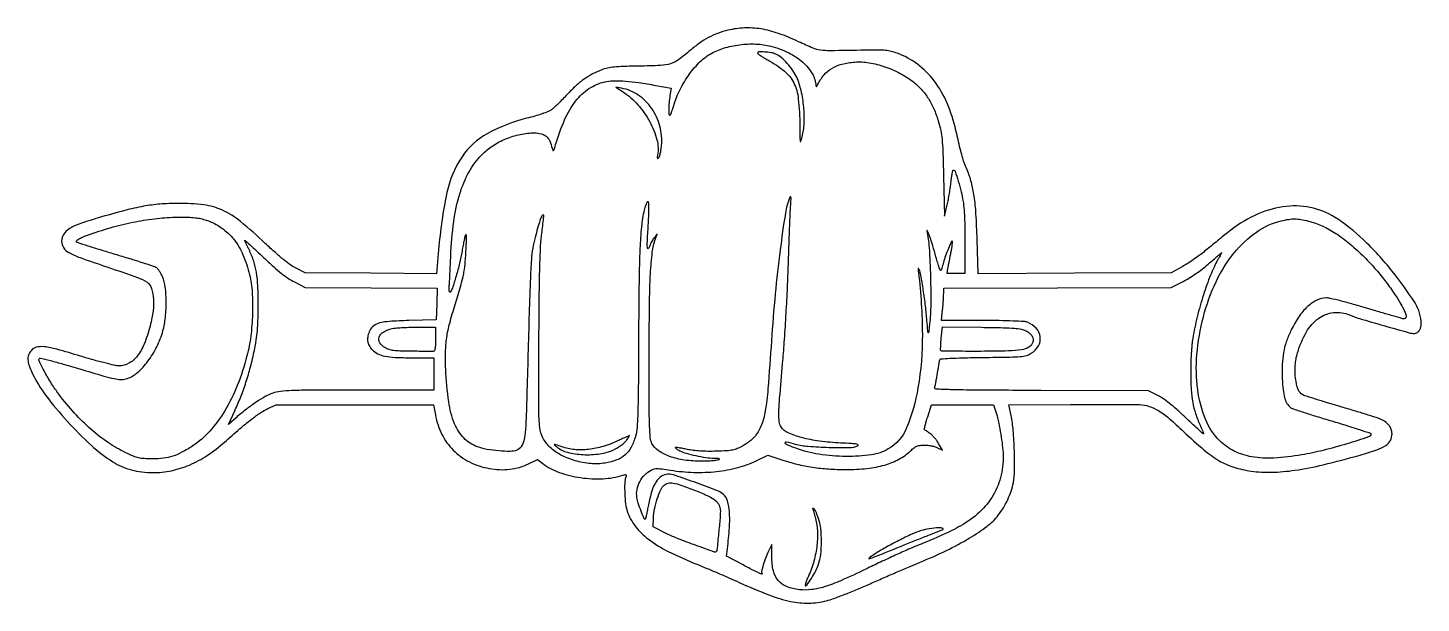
# Model space of a CAD drawing. Extents: x 0 to 861, y 0 to 356.
import ezdxf

# ---------------------------------------------------------------- set-up
doc = ezdxf.new("R2010")
doc.units = 0

msp = doc.modelspace()

# ---------------------------------------------------------------- linework, layer by layer
for points in [[(432.725147, 354.434225, 0.029442), (426.425591, 352.509195, 0.033627), (420.679493, 349.92475, 0.032279), (415.140378, 346.494839, 0.023674), (409.457599, 342.026732, -0.019812), (402.195642, 336.225727, -0.083946), (397.244002, 333.729731, -0.063259), (391.111506, 332.657767, -0.008208), (377.799446, 332.254465, 0.00384), (368.061607, 332.044567, 0.017152), (362.361831, 331.681956, 0.028664), (358.318644, 331.049593, 0.036408), (354.694164, 329.986762, 0.032275), (349.04932, 327.448636, 0.034098), (343.885713, 324.245394, 0.030673), (338.767668, 320.066312, 0.018739), (333.241418, 314.560498, -0.006639), (330.440405, 311.631437, -0.006909), (327.599042, 308.816961, -0.006684), (325.077114, 306.451198, -0.029769), (323.5, 305.174361, -0.061992), (321.641172, 304.165571, -0.010579), (317.85625, 302.774346, -0.011398), (313.314212, 301.327964, -0.009942), (308.5, 300.018302, 0.063327), (283.947696, 290.43276, 0.120848), (268.388247, 276.247564, 0.096498), (259.075066, 254.135845, 0.030852), (253.912876, 218.673524), (252.688822, 203.936389), (212.094411, 204.218195), (171.5, 204.5), (165.840515, 207.279264, -0.041325), (162.566055, 209.238021, -0.015043), (158.263966, 212.520551, -0.012473), (153.052073, 216.971425, -0.006711), (146.840515, 222.70229, 0.017998), (131.467041, 236.256708, 0.064144), (120.36198, 243.195751, 0.076353), (108.909862, 246.463724, 0.032788), (93, 247.419592, 0.018639), (81.707877, 246.935773, 0.025016), (71.552712, 245.606923, 0.019869), (59.95231, 243.014424, 0.007087), (43.611115, 238.425324, 0.012172), (31.87956, 234.637665, 0.056766), (25.49105, 231.55128, 0.11131), (22.191485, 228.253251, 0.141922), (21, 224.140137, 0.143224), (22.178712, 220.109635, 0.122322), (25.40253, 217.055756, 0.043832), (32.382413, 213.877473, 0.004486), (49.56259, 207.979137, -0.004518), (67.855525, 201.697494, -0.069066), (73.777764, 198.63142, -0.167525), (76.5006, 194.843054, -0.056586), (77.721972, 188.060739, -0.024225), (77.782879, 184.409633, -0.024152), (77.490565, 180.76602, -0.020493), (76.791472, 176.676948, -0.010577), (75.600794, 171.624969, -0.030234), (71.994795, 160.485373, -0.071813), (67.7006, 152.931099, -0.102793), (62.566942, 148.557211, -0.125855), (56.478423, 147, -0.056092), (53.8557, 147.295155, -0.00567), (47.739798, 148.7625, -0.007047), (40.474346, 150.702318, -0.005557), (32.664029, 153, 0.006828), (18.012138, 157.269919, 0.04011), (10.150248, 158.779783, 0.088187), (5.315022, 158.458466, 0.167029), (2.07258, 156.365141, 0.080644), (0.559389, 153.631614, 0.101098), (0.147002, 150.770063, 0.072875), (0.866945, 147.287871, 0.02459), (2.883001, 142.5, 0.049363), (11.240916, 128.755803, 0.0231), (24.530801, 112.692548, 0.023122), (39.370028, 97.800539, 0.045426), (52.671292, 87.685749, 0.037358), (58.217868, 84.765091, 0.036408), (64.18466, 82.673123, 0.035288), (70.569454, 81.419482, 0.030844), (77.363119, 81, 0.05182), (88.797245, 82.188225, 0.049139), (99.958943, 85.705798, 0.045854), (110.889987, 91.608625, 0.035214), (121.637954, 99.901711, -0.00535), (130.946427, 108.01459, -0.012215), (138.179586, 113.88472, -0.015895), (143.945527, 118.049426, -0.038776), (148.5, 120.634395), (153.5, 122.980462), (202.119895, 122.990231), (250.73979, 123), (251.94244, 116.75, 0.030713), (253.601896, 110.291686, 0.038781), (255.948816, 104.589285, 0.040458), (259.051029, 99.516151, 0.038944), (262.96579, 94.938972, 0.079608), (273.036032, 87.650191, 0.071757), (285.242333, 83.545887, 0.072807), (297.939945, 83.091833, 0.086566), (309.44355, 86.42858), (314.963806, 89.129389), (318.233011, 86.635845, 0.078641), (328.399793, 81.152212, 0.048473), (341.627733, 77.903715, 0.047699), (355.55406, 77.226136, 0.06599), (367.84872, 79.444332, -0.018291), (369.175279, 79.816772, -0.224373), (369.677044, 79.71281, -0.28781), (369.840162, 79.285404, -0.027869), (369.55125, 78.161474, 0.069825), (368.900606, 74.322969, 0.017904), (368.946793, 68.012178, 0.018712), (369.463348, 61.612641, 0.052037), (370.454937, 57.218464, 0.082343), (375.446145, 47.866237, 0.066838), (383.514339, 39.840387, 0.048269), (395.785261, 32.269218, 0.018851), (414, 24.164147, -0.00394), (419.729394, 21.816763, -0.002198), (426.670716, 18.87282, -0.002192), (433.665731, 15.833373, -0.003555), (439.581162, 13.181787, 0.014506), (458.056399, 5.381558, 0.040918), (471.481103, 1.394539, 0.056416), (482.652884, 0.33914, 0.058845), (493.613839, 1.83994, 0.023592), (497.926691, 3.177864, 0.005808), (504.872422, 5.789041, 0.005932), (512.766434, 8.970189, 0.005902), (520.596296, 12.34302, -0.001543), (528.673804, 15.906339, -0.00127), (537.314291, 19.660088, -0.001282), (545.266116, 23.066513, -0.003416), (550.962992, 25.443851, 0.015099), (567.744121, 32.911657, 0.022785), (581.825622, 40.503349, 0.026364), (592.790059, 47.888133, 0.064635), (599.725807, 54.674859, 0.030729), (602.877889, 59.226077, 0.02786), (605.563042, 64.277429, 0.027972), (607.659522, 69.573165, 0.031702), (609.051246, 74.854954, 0.04553), (609.822358, 82.296076, 0.011359), (609.694409, 94.534462, 0.012091), (608.973958, 107.082494, 0.029478), (607.677627, 116.25), (606.313456, 123), (644.406728, 123.134296, -0.000559), (659.32755, 123.170206, -0.000788), (672.631976, 123.166374, -0.000455), (683.858776, 123.135238, -0.010942), (687, 123.054912, -0.066954), (692.924545, 121.969742, -0.058343), (698.656361, 119.331167, -0.040329), (705.243342, 114.542752, -0.01326), (714.133026, 106.495167, 0.014126), (726.826367, 95.044159, 0.043838), (736.215676, 88.367685, 0.05703), (745.172007, 84.40492, 0.039379), (755.993045, 81.94069, 0.043638), (768.570293, 81.210763, 0.029155), (782.946212, 82.472489, 0.022471), (800.544042, 85.870929, 0.010113), (823.310619, 91.828145, 0.013674), (833.627045, 95.05897, 0.064893), (839.159238, 97.802977, 0.123545), (841.979694, 100.923712, 0.122877), (843, 105.012777, 0.078279), (842.586447, 107.63812, 0.083211), (841.387879, 109.948707, 0.071631), (839.328918, 111.998719, 0.041245), (836.354091, 113.854513, 0.041246), (834.7742, 114.509245, 0.001368), (828.287509, 116.570609, 0.002596), (820.607161, 118.94443, 0.001803), (811.906792, 121.549884, -0.001549), (803.239078, 124.140761, -0.002298), (795.662216, 126.469227, -0.001011), (789.205786, 128.50023, -0.046184), (787.922954, 129.041234, -0.187066), (785.042154, 132.395947, -0.053334), (783.427489, 139.196452, -0.049493), (783.202848, 147.320311, -0.054345), (784.611524, 155.068499, -0.058284), (790.13498, 167.957619, -0.105662), (797.767227, 176.454525, -0.133177), (806.8903, 179.926204, -0.124292), (816.782119, 178.44643, 0.026799), (822.924294, 176.258317, 0.002679), (837.897137, 171.899527, 0.001374), (853.69275, 167.439788, 0.068213), (856.901399, 167, 0.144538), (858.430359, 167.451416, 0.094677), (859.767522, 168.729895, 0.082111), (860.684742, 170.603819, 0.072962), (861, 172.752757, 0.141522), (857.210915, 185.871594, 0.029426), (843.108372, 205.576082, 0.031559), (825.259982, 225.001294, 0.050167), (807.5, 238.908517, 0.093473), (792.410124, 244.894958, 0.084086), (775.581706, 245.290398, 0.076233), (758.159764, 239.96876, 0.058926), (741.383991, 229.30237, -0.000152), (738.149875, 226.666917, -0.00009), (734.290714, 223.525224, -0.00009), (730.438839, 220.391766, -0.000155), (727.229359, 217.7835, -0.012375), (724.03632, 215.318825, -0.008136), (720.247505, 212.634818, -0.008187), (716.472315, 210.141438, -0.015602), (713.345368, 208.2835), (706.5, 204.5), (646.903045, 204.220101), (587.30609, 203.940203), (586.665714, 225.220101, 0.007456), (585.959905, 240.895624, 0.020667), (584.844715, 251.873765, 0.0285), (583.118092, 260.411299, 0.035667), (580.5165, 268.060624, -0.009604), (578.662308, 272.703845, -0.020897), (577.459394, 276.346727, -0.011463), (576.199913, 281.193763, -0.001242), (573.578174, 292.451027, 0.043523), (568.071341, 309.447797, 0.062512), (560.145644, 323.125724, 0.069353), (549.830048, 333.377115, 0.072444), (537.248727, 340.236558, 0.028661), (533.572762, 341.362466, 0.036507), (530.077066, 341.95148, 0.023259), (525.478578, 342.169783, 0.005002), (517.5, 342.097366, -0.001326), (495.762897, 341.74025, -0.034997), (489.950871, 342.067179, -0.068756), (485.270323, 343.329625, -0.010376), (476.38979, 347.3114, 0.025748), (463.891511, 352.460063, 0.044424), (453.002381, 355.246215, 0.050725), (442.875294, 355.858013, 0.049209)], [(459.296806, 344.51091, -0.049743), (470.229459, 340.46795, -0.067444), (478.977226, 334.632373, -0.079508), (484.774983, 327.595203, -0.118715), (487.075642, 320, 0.187684), (487.221564, 319.680857, 0.382101), (487.476347, 319.670422, 0.090866), (487.867774, 320.134639, 0.021797), (488.331219, 321.034228, -0.070334), (491.937436, 326.628793, -0.078564), (496.836411, 330.763422, -0.07153), (503.167246, 333.450249, -0.046532), (511.016438, 334.761692, -0.059254), (519.89498, 334.354623, -0.041156), (529.643369, 331.902267, -0.03999), (539.199627, 327.764104, -0.045857), (547.517858, 322.311385, -0.042039), (552.445284, 317.666209, -0.041487), (556.550399, 312.242798, -0.038964), (559.910547, 305.898965, -0.02955), (562.61247, 298.5, -0.019845), (564.153568, 292.498696, -0.028799), (564.992832, 287.095534, -0.015895), (565.473032, 279.687241, -0.002279), (565.904224, 264.5), (566.5, 239.5), (568.184547, 246.5, 0.011165), (568.880403, 249.704493, 0.006517), (569.578315, 253.573437, 0.006513), (570.176387, 257.467112, 0.010965), (570.563757, 260.75, -0.010647), (570.889928, 263.529407, -0.017313), (571.298355, 265.870313, -0.011408), (571.732747, 267.724111, -0.341913), (572.08903, 268, -0.323354), (573.056257, 267.301448, -0.00643), (574.996062, 261.181946, -0.014759), (576.768404, 254.640584, -0.02026), (577.946802, 248.660509, -0.017751), (578.58091, 243.336674, -0.012057), (578.940455, 237.243178, -0.00796), (579.09633, 228.998405, -0.002295), (579.075876, 216.25), (579, 204), (573.525, 204), (568.05, 204), (568.634776, 207.25, -0.002155), (568.944778, 208.931288, -0.00067), (569.424808, 211.454688, -0.00067), (569.968783, 214.273083, -0.000738), (570.50307, 217, 0.00638), (570.967446, 219.52051, 0.009871), (571.297588, 221.709458, 0.004642), (571.521565, 223.556561, 0.220221), (571.405423, 223.904538, 0.533487), (570.805844, 223.804688, 0.006608), (568.954792, 219.573683, 0.014441), (567.167998, 214.971188, 0.020025), (565.85445, 210.74562, -0.010012), (565.328751, 208.926806, -0.015894), (564.798648, 207.395055, -0.009888), (564.30471, 206.1752, -0.301884), (564.042595, 206.003502, -0.319944), (563.769101, 206.20114, -0.002332), (562.832986, 209.015885, -0.007508), (561.804378, 212.324823, -0.004604), (560.68672, 216.253502, 0.009945), (558.785517, 222.675006, 0.010543), (556.66459, 228.890981, 0.058804), (555.787355, 230.629218, 0.836595), (555.487899, 230.5, -0.04168), (557.016719, 220.145174, -0.009024), (557.835188, 202.059887, -0.009725), (557.977515, 183.642892, -0.028582), (557.105399, 171, -0.003916), (556.624297, 167.427214, -0.781764), (556.40255, 167.404502, -0.066261), (556.193819, 168.367301, -0.000742), (555.6642, 175, 0.010753), (554.771361, 183.925368, 0.007631), (553.402522, 193.893484, 0.005286), (551.90297, 203.051519, 0.062122), (550.847709, 206.5, 0.04921), (550.469048, 207.16229, 0.654114), (550.267475, 207.120284, 0.075283), (550.226367, 206.393995, 0.006176), (550.428066, 204.5, -0.0281), (552.81073, 166.27913, -0.043961), (550.120172, 133.457876, -0.053834), (543.052829, 108.62104, -0.166615), (531.779095, 95.63635, -0.097559), (521.312154, 92.038141, -0.035912), (505.653852, 91.021808, -0.035603), (488.917052, 92.332509, -0.052221), (474.63574, 96.035097, -0.008343), (468.914552, 98.285187, -0.267704), (468.032887, 99.430014, -0.52294), (468.725466, 100.062723, -0.010003), (474.281153, 98.683037, 0.046321), (482.286183, 97.301976, 0.01278), (495.052178, 96.628493, 0.009872), (507.763012, 96.534374, 0.098827), (512.935658, 97.63339, 0.503759), (513.057524, 98.151234, 0.179589), (512.268861, 98.595735, 0.024271), (509.138913, 98.939251, 0.003161), (502.435658, 99.304671, -0.020345), (489.237125, 100.480083, -0.033285), (478.227161, 102.666691, -0.039368), (469.925205, 105.615462, -0.135775), (465.560704, 109.216795, -0.125538), (464.387903, 112.320894, -0.033751), (464.154311, 117.626591, -0.014649), (464.647585, 126.964805, -0.001596), (466.481277, 148.419304, 0.004875), (467.503347, 161.378696, 0.002604), (468.526941, 177.414141, 0.002592), (469.401895, 193.797553, 0.004042), (469.968285, 207.919304, -0.000776), (470.391397, 220.524384, -0.000956), (470.826754, 232.27942, -0.000788), (471.227043, 242.155968, -0.007014), (471.471042, 246.5, 0.005211), (471.666577, 249.770552, 0.037189), (471.626889, 251.354605, 0.470742), (471.357974, 251.53523, 0.224614), (471.000817, 251.21537, 0.060577), (468.188131, 241.342293, 0.007087), (464.931011, 218.6165, 0.008462), (461.900258, 191.487567, 0.007001), (459.566659, 162.5, -0.002862), (457.419455, 132.750915, -0.022405), (455.723143, 118.981545, -0.049729), (453.415856, 110.538222, -0.071489), (449.645255, 103.779327, -0.041354), (448.263676, 102.248702, -0.019143), (446.2397, 100.489264, -0.018812), (443.959208, 98.792438, -0.024834), (441.754329, 97.433282, -0.026815), (438.427922, 95.829975, -0.049875), (435.566733, 94.957884, -0.034292), (431.947197, 94.493398, -0.007017), (425.5, 94.202827, -0.010397), (420.296203, 94.149688, -0.013398), (415.51836, 94.328352, -0.01477), (411.229869, 94.731398, -0.021949), (407.511267, 95.358765, 0.005503), (404.806855, 95.907038, 0.008652), (402.471429, 96.312048, 0.003501), (400.483993, 96.607151, 0.235674), (400.168337, 96.50167, 0.441708), (400.178414, 96.28501, 0.019205), (400.852062, 95.768591, 0.022053), (401.799295, 95.159391, 0.012548), (402.993296, 94.503467, 0.049974), (406.866887, 92.968036, 0.016609), (412.798992, 91.489242, 0.017039), (419.016053, 90.377066, 0.033934), (424, 90.002051, -0.009704), (426.128246, 89.945281, -0.069183), (427.139128, 89.75692, -0.399021), (427.314303, 89.427794, -0.183737), (427, 89, -0.1101), (425.969132, 88.618534, -0.010487), (423.285154, 88.310881, -0.012984), (420.031738, 88.091963, -0.009882), (416.460099, 88.015313, -0.035412), (405.821652, 88.75161, -0.05099), (396.665036, 91.009744, -0.061548), (389.713622, 94.511318, -0.130058), (385.751554, 99.005363, -0.093008), (384.735218, 102.560884, -0.015075), (384.282135, 109.767127, -0.007459), (384.057182, 122.45726, -0.000793), (384.021077, 152, -0.002656), (384.204311, 184.287577, -0.01057), (384.84064, 204.087657, -0.016331), (385.975121, 217.258318, -0.057783), (387.939854, 225.5), (389.033106, 228.5), (387.013577, 226, 0.024844), (386.195945, 224.878143, 0.018821), (385.409439, 223.573438, 0.019153), (384.762926, 222.289755, 0.041373), (384.388616, 221.25, -0.083078), (383.613738, 219.554292, -0.678088), (383.039862, 219.67982, -0.049768), (382.843447, 222.73216, -0.007837), (383.149787, 228.749319, 0.003329), (383.768843, 239.074559, 0.016232), (383.890451, 244.930117, 0.03272), (383.647145, 248.079018, 0.617815), (382.920858, 248.320858, 0.084118), (382.446959, 247.653609, 0.01951), (381.895502, 246.387248, 0.019599), (381.367988, 244.859607, 0.018074), (380.945678, 243.253747, 0.030378), (379.287434, 232.99637, 0.013837), (378.311799, 219.444171, 0.008188), (377.751576, 199.311335, 0.001838), (377.485028, 165, -0.000842), (377.303043, 133.49663, -0.005854), (377.007598, 118.08557, -0.010955), (376.519331, 108.844376, -0.049701), (375.586678, 103.538997, -0.049916), (372.887253, 96.64243, -0.092797), (369.227411, 91.906259, -0.092671), (364.098468, 88.810738, -0.049673), (356.924323, 86.910409, -0.061417), (347.911947, 86.576851, -0.048895), (338.335619, 88.353088, -0.049782), (329.490892, 91.891853, -0.071984), (322.667579, 96.802262, -0.078172), (318.370735, 102.486812, -0.096881), (316.426361, 108.815716, -0.026173), (315.830321, 120.141735, -0.00107), (315.907757, 161, -0.001365), (316.08559, 187.288711, -0.003777), (316.401015, 205.789627, -0.00499), (316.861124, 219.090069, -0.018234), (317.54402, 227.5, 0.000814), (318.66703, 237.149339, 0.019932), (318.867321, 239.837347, 0.37994), (318.529705, 240.245022, 0.292605), (317.975656, 240, 0.063428), (316.921752, 237.864303, 0.010176), (315.49441, 233.429388, 0.010523), (313.955542, 227.868574, 0.007147), (312.428378, 221.479868, 0.037037), (311.383042, 214.385923, 0.007343), (310.643901, 201.562574, 0.003584), (309.848374, 179.302023, 0.000399), (308.437965, 128.5, -0.004008), (307.789961, 109.979634, -0.034437), (306.866023, 101.752704, -0.090399), (305.201299, 97.343266, -0.165523), (302.298369, 94.891078, -0.093216), (298.179486, 94.109778, -0.021286), (291.060641, 94.401822, -0.022993), (283.629486, 95.369914, -0.045657), (277.905101, 96.934317, -0.11126), (269.528595, 102.41793, -0.096031), (263.772246, 111.240867, -0.063323), (260.180039, 124.737308, -0.021496), (258.337854, 145, -0.017586), (258.204537, 155.654028, -0.030555), (258.944145, 164.464897, -0.028763), (260.792478, 173.47432, -0.01367), (264.148265, 184.835915, 0.006879), (265.812289, 190.200474, 0.005781), (267.431276, 195.928477, 0.005837), (268.788324, 201.194248, 0.015999), (269.58341, 204.95122, 0.02331), (270.407591, 211.257981, 0.010846), (270.916038, 219.495709, 0.005002), (271.157338, 227.550519, 0.675415), (270.498019, 227.831353, 0.142838), (270.255621, 227.389372, 0.002533), (269.67691, 224.711265, 0.00613), (269.052726, 221.559137, 0.004023), (268.407661, 217.914686, -0.017127), (266.898074, 210.520405, -0.012348), (264.730597, 202.383552, -0.008095), (262.426171, 194.965953, -0.115052), (260.993477, 192.610732, -0.523298), (260.687813, 192.662896, -0.08009), (260.484908, 193.374668, -0.035562), (260.420969, 194.740669, -0.014244), (260.519815, 196.610732, 0.006285), (260.706879, 199.328371, 0.00136), (260.958318, 204.029403, 0.001419), (261.219134, 209.472969, 0.001357), (261.453207, 215, -0.023092), (263.275972, 236.195292, -0.041377), (266.995767, 253.256219, -0.050541), (272.714882, 266.844787, -0.069623), (280.597319, 277.467401, -0.053204), (287.404462, 283.052227, -0.046874), (295.524052, 287.352823, -0.046688), (304.337508, 290.080134, -0.051745), (313.202231, 291, -0.062282), (317.427521, 290.471636, -0.118626), (320.439612, 288.884496, -0.109874), (322.544261, 286.002906, -0.048696), (324.009733, 281.5, 0.058359), (324.465425, 280.186387, 0.583977), (324.925237, 280.157293, 0.067846), (325.525049, 281.426778, 0.003131), (326.937952, 286, -0.03583), (332.632804, 300.902564, -0.065534), (339.615048, 311.855421, -0.081007), (347.993705, 319.067745, -0.093362), (357.839034, 322.805994, -0.043651), (362.88005, 323.258126, -0.020973), (369.372347, 323.000015, -0.016419), (377.578443, 322.056198, -0.007832), (388.061511, 320.332057), (397.623023, 318.605259), (396.871122, 314.05263, 0.016389), (396.29443, 309.672385, 0.022908), (396.0879, 305.728724, 0.017802), (396.179669, 302.574507, 0.395392), (396.792595, 302, 0.278808), (397.164201, 302.224678, 0.018623), (397.723838, 303.395312, 0.022532), (398.307765, 304.929645, 0.014601), (398.849779, 306.75, -0.047507), (402.467648, 316.505314, -0.039438), (408.056499, 326.067706, -0.040753), (414.778246, 334.225054, -0.067611), (421.781396, 339.717777, -0.058387), (430.043293, 343.342581, -0.042458), (439.864386, 345.455812, -0.042057), (450.022297, 345.892982, -0.053489)], [(451.011865, 340.25, 0.238729), (451.230891, 339.833879, 0.00757), (452.852697, 338.718465, 0.013174), (454.870245, 337.450811, 0.008577), (457.261865, 336.089454, -0.045428), (467.61681, 329.13945, -0.10874), (473.346835, 321.940317, -0.088317), (476.185608, 312.047762, -0.023362), (477.118794, 295.566341, 0.000997), (477.215337, 287.411423, 0.045607), (477.390987, 285.744443, 0.77521), (477.726114, 285.725731, 0.014025), (478.522798, 288.5, 0.052421), (479.775991, 296.972511, 0.033223), (479.533009, 306.961055, 0.03304), (477.957235, 316.928183, 0.048442), (475.169778, 325.349094, 0.047038), (472.784399, 329.608803, 0.032232), (469.345721, 333.958777, 0.032618), (465.589703, 337.61706, 0.07779), (462.282119, 339.652871, 0.05713), (459.278748, 340.524096, 0.028824), (455.354397, 340.959769, 0.021453), (451.722608, 340.996214, 0.40923)], [(368, 316.272118, -0.067728), (377.016473, 308.415249, -0.055284), (384.33657, 297.903959, -0.058179), (388.795612, 286.792385, -0.110538), (389.229015, 277.213459, 0.013881), (389.035207, 275.906413, 0.126912), (389.110822, 275.341355, 0.427237), (389.388703, 275.231084, 0.080593), (389.895573, 275.570901, 0.131611), (390.376127, 276.341426, 0.017038), (390.883051, 278.232886, 0.018912), (391.33178, 280.56662, 0.014759), (391.647601, 283.129158, 0.088019), (390.654175, 295.147265, 0.087615), (385.588004, 306.111455, 0.091019), (377.281766, 314.355356, 0.105202), (366.986489, 318.592822), (363.5, 319.230239)], [(110.498285, 237.00059, -0.069181), (119.87196, 232.24489, -0.073952), (127.353691, 225.200718, -0.066287), (133.051128, 215.598145, -0.042123), (137.133762, 203.2337, -0.043759), (138.718428, 192.550732, -0.022958), (138.905178, 179.108203, -0.022691), (137.830608, 165.250789, -0.032862), (135.531176, 153.194651, -0.030326), (129.532508, 134.772635, -0.041762), (121.825274, 119.173748, -0.047143), (112.588045, 106.678739, -0.064519), (102, 97.557376, -0.022292), (95.290039, 93.556327, -0.045451), (89.649958, 91.156658, -0.048656), (83.924519, 89.911215, -0.029537), (77, 89.509846, -0.012982), (71.902503, 89.648127, -0.043345), (68.591549, 90.113759, -0.042459), (65.375315, 91.148334, -0.012088), (60.579724, 93.29142, -0.038691), (49.872601, 99.447249, -0.030071), (39.248763, 107.67967, -0.028065), (28.956501, 117.769902, -0.023803), (19.243691, 129.5, -0.020473), (14.815932, 135.929742, -0.016579), (10.588423, 143.162102, -0.008181), (7.022749, 150.020347, -0.322668), (7.282046, 151.615379, -0.264778), (7.96458, 151.802603, -0.001387), (14.935758, 150.002307, -0.005524), (22.936691, 147.817684, -0.003414), (32.294947, 145.08178, 0.00188), (47.080557, 140.709879, 0.017548), (53.522796, 139.074222, 0.042553), (57.470734, 138.564127, 0.076768), (60.705698, 138.920753, 0.107964), (67.092394, 142.230548, 0.052465), (73.540184, 148.84367, 0.04755), (79.199839, 157.617846, 0.044451), (83.250459, 167.5, 0.047098), (84.993451, 175.839687, 0.027649), (85.5708, 186.025279, 0.027273), (85.054824, 195.716031, 0.07938), (83.296837, 202.164476, 0.023615), (82.346904, 204.026232, 0.024606), (81.237491, 205.763853, 0.025253), (80.134398, 207.162158, 0.090491), (79.24747, 207.867558, 0.044571), (77.78689, 208.489069, 0.001164), (71.041057, 210.656661, 0.002448), (63.093447, 213.147223, 0.00167), (54.035916, 215.903907, -0.001459), (45.074269, 218.62728, -0.002329), (37.434627, 221.012279, -0.00046), (30.721553, 223.149193, -0.119641), (30.199175, 223.467492, -0.384934), (30.156134, 224.319139, -0.091845), (31.336599, 225.319932, -0.03662), (33.99337, 226.592922, -0.007808), (38.793935, 228.388941, -0.017806), (52.796406, 232.824667, -0.019596), (66.641307, 236.095359, -0.020563), (80.012986, 238.139225, -0.025408), (92.59345, 238.891811, -0.007239), (99.0212, 238.856247, -0.021309), (103.433698, 238.579558, -0.02887), (106.985691, 237.995548, -0.027677)], [(791.306702, 236.508332, -0.043157), (799.899261, 233.458514, -0.03653), (808.359448, 228.832797, -0.032327), (816.974063, 222.44541, -0.021308), (826.041248, 214.0785, -0.016302), (832.411428, 207.245152, -0.014799), (838.539138, 199.792397, -0.015199), (844.017147, 192.24981, -0.021098), (848.422138, 185.153934, -0.011486), (850.811523, 180.678603, -0.058166), (851.783344, 178.026395, -0.177862), (851.617603, 176.616482, -0.282618), (850.614053, 176, -0.068504), (849.588236, 176.141207, -0.000889), (843.330196, 177.909375, -0.002555), (836.090553, 180.008857, -0.001672), (827.764167, 182.5, 0.004771), (819.251715, 184.989441, 0.006261), (811.430367, 187.090625, 0.004686), (804.85665, 188.703213, 0.057861), (802.300594, 189, 0.11808), (796.570962, 187.627762, 0.070538), (790.802363, 183.587516, 0.05707), (785.298878, 177.118817, 0.035999), (780.375882, 168.5, 0.030642), (777.629792, 161.737569, 0.037882), (775.95624, 155.148954, 0.034336), (775.19479, 147.880051, 0.019301), (775.22027, 139, 0.016133), (775.728107, 132.124708, 0.041904), (776.663903, 127.252375, 0.059547), (778.11151, 123.755223, 0.091921), (780.200247, 121.248773, 0.093312), (781.311016, 120.632348, 0.001453), (788.25974, 118.347748, 0.00381), (796.382386, 115.771599, 0.002507), (805.766183, 112.925435, -0.002374), (815.057933, 110.109894, -0.003913), (822.881316, 107.631475, -0.000643), (829.747915, 105.387116, -0.324082), (830, 105.039042, -0.323577), (828.552385, 103.036358, -0.005622), (815.020668, 98.734965, -0.013699), (800.560829, 94.746549, -0.017965), (787.150627, 91.946897, -0.028303), (770.026855, 89.998463, -0.056811), (756.459344, 90.769822, -0.071402), (745.573453, 94.291151, -0.080893), (736.628587, 100.634529, -0.102897), (727.768186, 113.941382, -0.062804), (722.954188, 132.264408, -0.05453), (722.465082, 153.97188, -0.041969), (726.484438, 177.34313, -0.046386), (734.301136, 198.964438, -0.060394), (745.47791, 216.781586, -0.068525), (759.186351, 229.631005, -0.094559), (774.5, 236.611029, -0.020406), (779.1864, 237.552746, -0.040925), (782.948311, 237.838047, -0.041211), (786.689562, 237.506129, -0.020989)], [(164.81178, 198.840469), (171.390511, 195.5), (212.230958, 195.207718), (253.071404, 194.915436), (252.785702, 185.207718), (252.5, 175.5), (235.5, 174.978362, 0.007425), (223.482346, 174.430877, 0.047207), (217.450303, 173.490078, 0.100141), (213.881193, 171.771805, 0.111775), (211.425004, 168.854975, 0.063371), (210.233389, 165.597377, 0.085744), (210.067514, 162.472582, 0.089919), (210.952526, 159.584925, 0.077316), (212.828803, 157.017351, 0.081196), (216.311912, 154.513005, 0.064819), (220.690567, 153.004056, 0.04001), (227.023556, 152.22478, 0.010513), (237.25, 152.005577), (251, 152), (251, 142), (251, 132), (203.975017, 132, 0.000834), (175.182038, 131.951951, 0.008375), (163.159716, 131.710423, 0.02022), (156.22771, 131.173709, 0.055126), (151.441626, 130.06395, 0.042441), (146.836641, 127.991919, 0.020183), (141.283537, 124.602494, 0.018048), (135.16249, 120.191287, 0.013736), (128.776638, 114.94202), (124.053276, 110.836837), (128.013173, 119.287038, 0.01654), (131.645888, 127.757354, 0.014553), (134.880486, 136.815863, 0.013996), (137.701311, 146.413024, 0.012577), (140.092176, 156.5, 0.012869), (141.268605, 162.898051, 0.017986), (141.965539, 168.671283, 0.014774), (142.326369, 175.270753, 0.005599), (142.454452, 184.5, 0.010776), (142.228059, 196.494578, 0.030745), (141.379192, 204.796597, 0.039452), (139.675569, 211.691686, 0.030337), (136.785811, 218.890218, -0.000068), (135.915696, 220.727654, -0.000085), (135.107417, 222.435868, -0.000069), (134.42917, 223.870418, -0.00065), (134.13864, 224.487205, -0.815502), (134.268522, 224.584203, -0.001807), (137.418268, 221.76319, -0.004039), (141.275708, 218.226204, -0.002204), (145.954122, 213.827674, 0.007429), (151.923894, 208.331434, 0.014434), (156.878385, 204.154939, 0.017962), (161.109244, 201.03363, 0.032474)], [(735.453869, 212.696382, 0.032547), (730.903752, 203.14528, 0.017409), (726.484905, 190.837751, 0.016707), (722.650733, 177.324922, 0.018348), (719.861116, 164, 0.020735), (719.367687, 160.172734, 0.00709), (718.961859, 154.590625, 0.007034), (718.687719, 148.409976, 0.008066), (718.604228, 142.5, 0.014398), (718.918351, 132.304171, 0.030218), (719.867267, 124.435223, 0.034862), (721.641871, 117.488918, 0.027339), (724.486997, 110.25, -0.006103), (725.378864, 108.236352, -0.010625), (726.062395, 106.542187, -0.004936), (726.577054, 105.142561, -0.518481), (726.476532, 105, -0.186355), (726.191584, 105.110024, -0.000469), (722.943879, 108.06301, -0.00283), (719.28994, 111.429678, -0.001748), (715.030183, 115.42727, 0.008921), (709.9736, 120.038039, 0.013286), (705.374725, 123.871721, 0.015167), (701.379383, 126.834029, 0.037819), (698.248327, 128.67727), (692.5, 131.5), (626.151034, 131.770908, -0.000505), (586.030139, 131.975276, -0.005749), (570.181071, 132.254271, -0.006601), (561.108849, 132.638265, -0.508501), (560.432144, 133.683766, 0.037959), (560.736565, 134.701945, 0.004924), (561.198363, 136.925241, 0.005717), (561.690907, 139.578982, 0.004747), (562.155762, 142.412858, -0.001706), (562.597613, 145.213036, -0.002247), (563.020758, 147.76356, -0.001626), (563.391917, 149.898207, -0.02169), (563.564816, 150.675856, -0.317736), (564.300265, 151.287002, -0.005444), (569.807974, 151.65749, -0.008675), (577.667105, 151.963584, -0.002315), (590.190163, 152.175856, 0.001474), (606.810546, 152.429629, 0.016961), (613.334511, 152.770059, 0.045246), (617.125465, 153.446132, 0.072484), (620.132343, 154.758843, 0.124419), (624.524547, 159.316753, 0.162989), (625.644591, 164.952483, 0.157409), (623.145869, 170.271002, 0.114789), (617.6849, 173.933388, 0.076522), (615.515548, 174.394477, 0.004616), (608.843618, 174.711306, 0.006246), (600.337651, 174.930193, 0.003309), (589.790296, 175), (564.71079, 175), (565.348286, 181.75, 0.003831), (565.592857, 184.570279, 0.003565), (565.800606, 187.462418, 0.003554), (565.948672, 190.035952, 0.012039), (565.992891, 191.717807), (566, 194.935614), (636.303173, 195.217807), (706.606347, 195.5), (714.053173, 199.213013, 0.023998), (717.485789, 201.135404, 0.011848), (721.661861, 203.88458, 0.011706), (725.883829, 206.958389, 0.016334), (729.5, 209.914974, -0.000723), (732.580081, 212.597952, -0.001177), (735.202759, 214.865031, -0.000127), (737.550623, 216.883885, -0.11262), (737.679604, 216.951962, -0.651489), (737.716228, 216.906421, -0.001088), (737.099881, 215.721701, -0.004405), (736.363579, 214.343601, -0.002537)], [(252, 163.5, -0.009318), (251.934957, 160.010251, -0.031691), (251.706541, 157.748131, -0.050642), (251.330627, 156.364, -0.2988), (250.75, 155.946238, -0.011357), (249.856508, 155.928126, -0.000356), (246.207576, 155.939648, -0.000695), (241.905813, 155.962274, -0.000481), (237.041747, 155.999298, -0.005408), (230.045223, 156.134972, -0.026669), (226.115609, 156.46398, -0.045833), (223.349173, 157.107227, -0.04803), (220.791747, 158.237201, -0.121103), (217.521425, 161.302599, -0.23943), (217.152173, 164.750521, -0.175337), (219.873983, 167.914139, -0.070093), (225.275048, 170.029061, -0.037889), (227.191605, 170.333486, -0.005961), (231.004233, 170.60027, -0.006593), (235.514947, 170.802267, -0.005714), (240.25, 170.897639), (252, 171)], [(616.720356, 168.725181, -0.044953), (619.241444, 167.049433, -0.097115), (620.736986, 165.276355, -0.121481), (621.261905, 163.344336, -0.096405), (620.897622, 161.20557, -0.178303), (618.53905, 158.482648, -0.085511), (614.107876, 156.947653, -0.034983), (606.003898, 156.192398, -0.004781), (588.999147, 155.96404, -0.001963), (579.683924, 155.964593, -0.003172), (571.757308, 156.046462, -0.00057), (564.772918, 156.170876, -0.193992), (564.290656, 156.376011, -0.200043), (564.112049, 156.809872, -0.005848), (564.144511, 158.832989, -0.010895), (564.264526, 161.254103, -0.007193), (564.503042, 164.030292), (565.220963, 171.179038), (589.360481, 170.825051, -0.002195), (602.789125, 170.569174, -0.01329), (609.742675, 170.221063, -0.025277), (614.009803, 169.675585, -0.079945)], [(597.900043, 119.75, -0.022244), (599.261263, 114.820892, -0.009844), (600.638091, 108.208174, -0.009783), (601.811336, 101.206528, -0.014023), (602.554711, 94.958193, -0.069383), (601.891096, 81.193274, -0.076186), (597.454112, 68.601887, -0.074729), (589.356873, 57.727698, -0.063326), (577.984779, 48.99111, -0.012347), (572.448745, 45.938648, -0.011657), (566.662764, 43.101501, -0.008927), (559.511577, 39.953076, -0.003458), (549.5, 35.838236, 0.009073), (544.250171, 33.611284, 0.002529), (536.112195, 29.934138, 0.002551), (526.944489, 25.679026, 0.002677), (517.967046, 21.397571, -0.007995), (502.397973, 14.174722, -0.029281), (492.224592, 10.347326, -0.045578), (484.343384, 8.665862, -0.056776), (476.859747, 8.623379, -0.066771), (469.016782, 10.551803, -0.124344), (463.729312, 14.341429, -0.119315), (460.742134, 20.31034, -0.058682), (459.810415, 28.802746), (459.871651, 36.5), (457.781342, 32.5, 0.030523), (456.030496, 28.584822, 0.021896), (454.541917, 24.027436, 0.014495), (453.488261, 19.775855, 0.24456), (453.856408, 18.423354, -0.741592), (453.697465, 18.152536, -0.050204), (452.363481, 18.619103, -0.01107), (449.022336, 20.269971, -0.001472), (442.053368, 23.933622), (431.791055, 29.367244), (432.356582, 33.933622, 0.013646), (433.621649, 47.080791, 0.034498), (433.618469, 56.682333, 0.048672), (432.475926, 63.478155, 0.14383), (430.028484, 67.474223, 0.092208), (426.31448, 69.759833, 0.004911), (413.264485, 74.641406, 0.0053), (400.197105, 79.22756, 0.081915), (395.513882, 80, 0.152406), (391.600701, 78.778852, 0.101335), (388.324815, 75.358643, 0.066684), (385.658, 69.523741, 0.027021), (383.562574, 61.016283, -0.003059), (382.92824, 57.780585, -0.004748), (382.337431, 54.997792, -0.001585), (381.797808, 52.605655, -0.141013), (381.623079, 52.289745, -0.53361), (380.964179, 52.419848, -0.006377), (379.024625, 57.237372, -0.014135), (377.292232, 62.108027, -0.038743), (376.439108, 65.655433, -0.087324), (376.514928, 70.502131, -0.072073), (378.210219, 75.391688, -0.071438), (381.243627, 79.638202, -0.082848), (385.216033, 82.611715, -0.063786), (387.067293, 83.287164, -0.057725), (389.093793, 83.505093, -0.032035), (391.992976, 83.295283, -0.006123), (397.218394, 82.513357, 0.032849), (411.542922, 81.146851, 0.034695), (425.660354, 81.710824, 0.036552), (438.801192, 84.134114, 0.048557), (450.199695, 88.326807), (457.433403, 91.816673), (465.97108, 88.956288, 0.020914), (475.401085, 86.229785, 0.02197), (484.872941, 84.352108, 0.021204), (494.775041, 83.264821, 0.016975), (505.5, 82.910588, 0.025654), (518.741997, 83.602809, 0.044397), (529.55363, 85.707463, 0.053039), (538.361415, 89.296848, 0.06589), (545.53172, 94.465145, -0.023075), (547.755017, 96.376109, -0.069166), (549.483798, 97.379164, -0.071353), (551.390143, 97.856125, -0.025681), (554.189539, 98, -0.027527), (556.293636, 97.884072, -0.021491), (558.556207, 97.535039, -0.02195), (560.640158, 97.025223, -0.048395), (562.160207, 96.417154), (565.221094, 94.834308), (562.867349, 99.022232, 0.0282), (561.746269, 100.777375, 0.020859), (560.321768, 102.588335, 0.021214), (558.827516, 104.190214, 0.043667), (557.506802, 105.28124, -0.000432), (556.328403, 106.094424, -0.000604), (555.276124, 106.823798, -0.000361), (554.3906, 107.440122, -0.007956), (554.135324, 107.624171, -0.300232), (554.037736, 107.894132, -0.002838), (554.566397, 110.034561, -0.008214), (555.242458, 112.533201, -0.005078), (556.114903, 115.448009), (558.459157, 123), (577.652027, 123), (596.844896, 123)], [(365.200525, 100.888404, -0.035002), (355.642365, 97.218146, -0.046383), (346.521254, 95.331605, -0.05089), (337.942918, 95.24954, -0.059811), (330, 96.95584, 0.001422), (326.226699, 98.240869, 0.084689), (325.51651, 98.352872, 0.68568), (325.43528, 98.134516, 0.010311), (326.869012, 96.916531, 0.110049), (333.499306, 93.595321, 0.048747), (343.235053, 92.146338, 0.047771), (353.55121, 92.612307, 0.073849), (362.090524, 95.142307, 0.02608), (364.42091, 96.37818, 0.023169), (366.707144, 97.896039, 0.024033), (368.65644, 99.473911, 0.055929), (369.908618, 100.871666, 0.005117), (370.740733, 102.065945, 0.009454), (371.388399, 103.055789, 0.005652), (371.870939, 103.844265, 0.674176), (371.818094, 103.913999, 0.040893), (371.580094, 103.828256, 0.000325), (369.74297, 102.989755, 0.001183), (367.638042, 102.021339, 0.00076)], [(412.553084, 69.932879, -0.013854), (420.781819, 66.44981, -0.066553), (425.082241, 63.747481, -0.1197), (427.236253, 60.845875, -0.100416), (428, 57.081297, -0.022281), (427.813057, 52.888311, -0.002551), (426.923251, 43.471641, -0.000613), (425.881099, 33.141123, -0.139694), (425.525691, 32.249634, -0.323784), (424.412373, 31.920332, -0.001592), (412.709601, 36.084563, -0.006999), (401.913614, 40.136424, -0.02333), (395, 43.22131), (386.5, 47.5), (386.678016, 53.038013, -0.043578), (387.340498, 58.567785, -0.027513), (389.02097, 64.850747, -0.025984), (391.187253, 70.46395, -0.109592), (393.325259, 73.344022, -0.133196), (395.771486, 74.522876, -0.090197), (398.883029, 74.536343, -0.042238), (403.661987, 73.265005, -0.007069)], [(485.010824, 58.809017, 0.060549), (485.046864, 58.579813, 0.000752), (485.455914, 57.148775, 0.00221), (485.939306, 55.4948, 0.001444), (486.510824, 53.591069, -0.060254), (487.93971, 45.470405, -0.041259), (487.671166, 36.103147, -0.039267), (485.800955, 26.359, -0.040096), (482.438481, 17.097724, 0.009203), (481.524642, 14.995229, 0.014441), (480.825444, 13.152899, 0.008466), (480.322026, 11.617941, 0.278207), (480.411957, 11.254709, 0.466093), (481.409077, 11.341591, 0.012072), (484.224142, 15.569446, 0.020729), (486.918804, 20.25584, 0.037449), (488.664537, 24.322201, 0.055648), (490.03824, 30.480492, 0.027256), (490.471031, 38.518335, 0.027257), (490.026553, 46.561268, 0.055264), (488.644463, 52.738238, 0.011507), (487.88867, 54.786125, 0.015371), (487.103771, 56.60541, 0.012553), (486.37443, 58.065907, 0.133018), (485.92354, 58.547255, 0.02245), (485.569737, 58.744546, 0.046155), (485.27447, 58.859594, 0.081817), (485.078444, 58.882441, 0.410637)], [(552, 45.127445, 0.030033), (546.324265, 42.922284, 0.009804), (538.232921, 39.011431, 0.010077), (529.866459, 34.548968, 0.016567), (523, 30.402392, 0.019609), (519.856326, 28.178832, 0.839775), (520.05258, 27.802865, 0.0186), (523.669888, 29.100965, 0.000383), (541.5, 36.274414, -0.000605), (549.762647, 39.594402, -0.000828), (557.2125, 42.56304, -0.000535), (563.479573, 45.040592, -0.009674), (565.5, 45.791999, 0.700772), (565.508894, 46.558554, 0.102632), (563.140787, 46.929456, 0.025413), (557.086258, 46.321966, 0.039949)]]:
    msp.add_lwpolyline(points, format="xyb", close=True)

doc.saveas('drawing.dxf')
